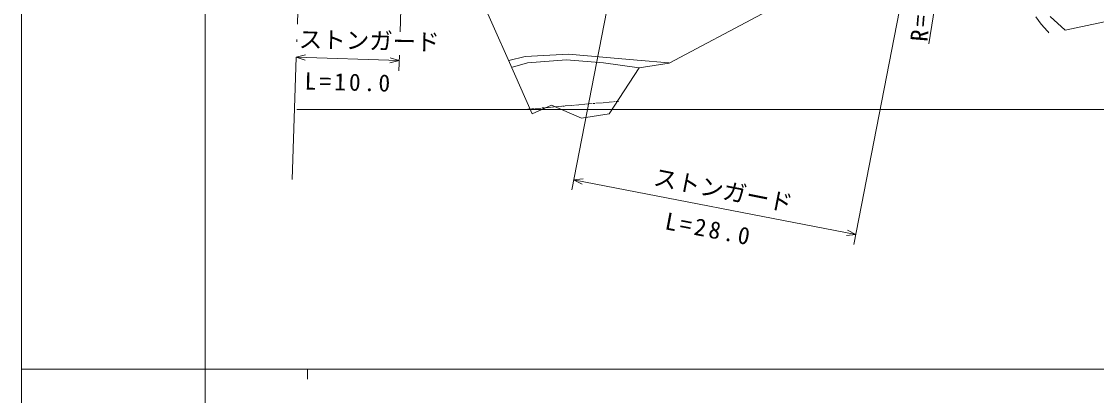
# Model space of a CAD drawing. Units: millimetres, scale not verified. Extents: x 40000 to 680000, y 20000 to 380000.
# Drawn here: x 40000 to 145278, y 202409 to 239091 of the extents above; entities that cross this region are included whole.
import ezdxf
from ezdxf.enums import TextEntityAlignment as Align

# ---------------------------------------------------------------- set-up
doc = ezdxf.new("R2010")
doc.units = ezdxf.units.MM
doc.header["$LTSCALE"] = 1000
doc.linetypes.add('LONG_DASHED_DOTTED', pattern=[15.25, 12, -1.5, 0.25, -1.5])
for name, color, linetype, lineweight in [('S-BGD', 7, 'Continuous', 13), ('S-BGD-HTXT', 7, 'Continuous', 13), ('S-TTL', 2, 'Continuous', 13)]:
    doc.layers.add(name, color=color, linetype=linetype, lineweight=lineweight)
doc.styles.add('ＭＳ ゴシック', font='')
doc.styles.get('ＭＳ ゴシック').set_extended_font_data('MS Gothic')

msp = doc.modelspace()

# ---------------------------------------------------------------- linework, layer by layer
at = {"layer": 'S-BGD', "linetype": 'LONG_DASHED_DOTTED'}
msp.add_line((66496, 223592), (69325, 306033), dxfattribs=at)
at = {"layer": 'S-BGD'}
for p, q in [((128868, 236911), (137794, 293957)), ((77083, 238086), (78107, 267923)), ((102391, 266341), (93883, 222585)), ((121527, 217210), (130035, 260966)), ((87663, 235377), (83343, 245088)), ((151027, 240110), (142218, 238226)), ((112540, 239829), (103444, 235002)), ((139321, 239531), (139870, 238822)), ((142218, 238226), (140738, 239574)), ((139870, 238822), (140477, 238134)), ((140477, 238134), (140546, 238060)), ((140546, 238060), (140621, 237978)), ((93584, 235895), (89340, 235651)), ((100293, 235291), (93584, 235895)), ((66899, 235595), (67807, 235821)), ((67789, 235306), (66899, 235595)), ((66899, 235595), (76986, 235249)), ((76986, 235249), (76077, 235024)), ((76095, 235539), (76986, 235249)), ((76951, 234250), (77004, 235787)), ((90012, 230034), (87663, 235377)), ((89340, 235651), (87712, 235251)), ((89564, 235024), (88090, 234608)), ((93378, 235333), (89564, 235024)), ((97012, 235042), (93378, 235333)), ((100500, 234535), (97012, 235042)), ((103399, 235025), (100293, 235291)), ((103444, 235002), (100494, 234537)), ((100494, 234537), (97548, 230020)), ((91903, 230890), (90012, 230034)), ((90262, 230545), (90908, 230601)), ((90989, 230608), (91177, 230624)), ((91258, 230631), (91904, 230687)), ((94829, 229607), (91903, 230890)), ((91985, 230694), (92173, 230711)), ((92254, 230718), (92900, 230774)), ((92981, 230781), (93170, 230797)), ((93250, 230804), (93897, 230860)), ((93977, 230867), (94166, 230884)), ((94247, 230891), (94893, 230947)), ((94974, 230954), (95162, 230970)), ((95243, 230977), (95889, 231033)), ((95970, 231040), (96158, 231057)), ((96239, 231064), (96885, 231120)), ((96966, 231127), (97155, 231143)), ((97235, 231150), (97882, 231206)), ((97962, 231213), (98151, 231230)), ((98232, 231237), (98481, 231258)), ((66951, 230454), (321474, 230454)), ((89571, 230485), (89912, 230514)), ((89992, 230521), (90181, 230538)), ((97548, 230020), (94829, 229607)), ((94074, 223566), (95006, 223646)), ((94908, 223141), (94074, 223566)), ((94074, 223566), (121718, 218191)), ((121718, 218191), (120785, 218111)), ((120884, 218617), (121718, 218191))]:
    msp.add_line(p, q, dxfattribs=at)
at = {"layer": 'S-BGD-HTXT'}
for p, q in [((58000, 370000), (58000, 20000)), ((40000, 205000), (579000, 205000)), ((68000, 205000), (68000, 204000))]:
    msp.add_line(p, q, dxfattribs=at)
at = {"layer": 'S-TTL'}
msp.add_line((40000, 380000), (40000, 20000), dxfattribs=at)

# ---------------------------------------------------------------- texts
at = {"layer": 'S-BGD', "style": 'ＭＳ ゴシック'}
for rotation, p in [(358.8, (67130, 236011)), (348.8, (101700, 222569))]:
    msp.add_text('ストンガード', height=1686, rotation=rotation, dxfattribs=at).set_placement(p, align=Align.BOTTOM_LEFT)
at = {"layer": 'S-BGD', "char_height": 1686, "attachment_point": 7, "style": 'ＭＳ ゴシック'}
for s, insert, rotation in [('\\T1.26;R=450', (128754, 237067), 85.3), ('\\T1.26;L=10.0', (67713, 232396), 358.5), ('\\T1.26;L=28.0', (102920, 218705), 349.2)]:
    msp.add_mtext(s, dxfattribs=dict(at, insert=insert, rotation=rotation))

doc.saveas('drawing.dxf')
